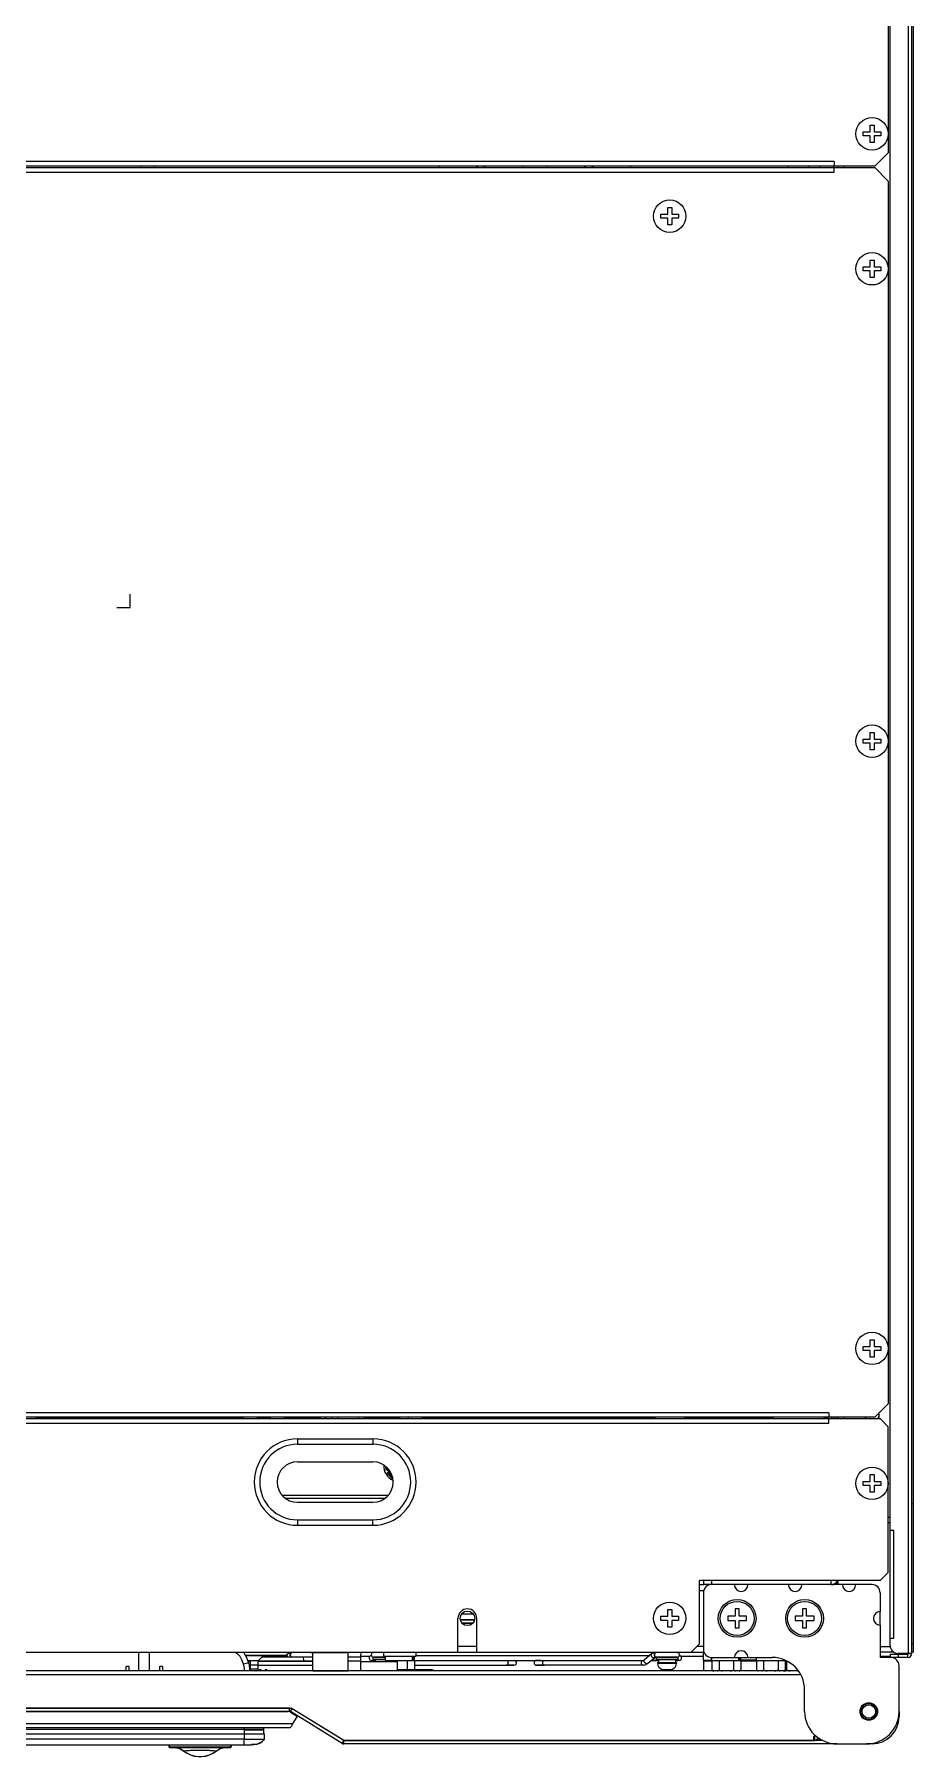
# Model space of a CAD drawing. Header units: millimetres. Extents: x -3 to 101, y -1 to 128.
# Drawn here: x 68 to 100.6, y -0.5 to 63.3 of the extents above; entities that cross this region are included whole.
import ezdxf

# ---------------------------------------------------------------- set-up
doc = ezdxf.new("R2010")
doc.units = ezdxf.units.MM

msp = doc.modelspace()

# ---------------------------------------------------------------- linework, layer by layer
for p, q in [((99.71, 3.65), (99.71, 88.15)), ((100.39, 3.35), (100.39, 88.45)), ((100.51, 3.34), (100.51, 88.46)), ((100.58, 3.4), (100.58, 88.4)), ((99.64, 87.2), (99.64, 58.95)), ((98.965, 59.975), (99.115, 59.975)), ((98.965, 59.725), (98.965, 59.975)), ((99.115, 59.975), (99.115, 59.725)), ((98.715, 59.725), (98.965, 59.725)), ((98.715, 59.575), (98.715, 59.725)), ((98.965, 59.575), (98.715, 59.575)), ((98.965, 59.325), (98.965, 59.575)), ((99.115, 59.725), (99.365, 59.725)), ((99.365, 59.575), (99.115, 59.575)), ((99.115, 59.575), (99.115, 59.325)), ((99.365, 59.725), (99.365, 59.575)), ((99.115, 59.325), (98.965, 59.325)), ((99.14, 58.45), (99.64, 58.95)), ((99.14, 58.45), (33.94, 58.45)), ((33.94, 58.4), (99.14, 58.4)), ((97.64, 58.62), (36.14, 58.62)), ((36.14, 58.23), (97.64, 58.23)), ((71.94, 58.45), (71.94, 58.4)), ((72.44, 58.45), (72.44, 58.4)), ((82.99, 58.45), (82.99, 58.4)), ((84.39, 58.4), (84.39, 58.45)), ((84.414, 58.4), (84.414, 58.45)), ((84.666, 58.45), (84.666, 58.4)), ((84.69, 58.45), (84.69, 58.4)), ((86.09, 58.45), (86.09, 58.4)), ((86.99, 58.45), (86.99, 58.4)), ((88.39, 58.4), (88.39, 58.45)), ((88.414, 58.4), (88.414, 58.45)), ((88.666, 58.45), (88.666, 58.4)), ((88.69, 58.45), (88.69, 58.4)), ((90.09, 58.45), (90.09, 58.4)), ((95.94, 58.4), (95.94, 58.45)), ((96.69, 58.45), (96.69, 58.4)), ((97.09, 58.45), (97.09, 58.4)), ((97.62, 58.4), (97.62, 58.45)), ((97.64, 58.62), (97.64, 58.45)), ((97.64, 58.23), (97.64, 58.4)), ((97.79, 58.4), (97.79, 58.45)), ((98.01, 58.4), (98.01, 58.45)), ((99.64, 57.9), (99.14, 58.4)), ((99.64, 57.9), (99.64, 12.6)), ((91.465, 56.925), (91.615, 56.925)), ((91.465, 56.675), (91.465, 56.925)), ((91.615, 56.925), (91.615, 56.675)), ((91.215, 56.675), (91.465, 56.675)), ((91.215, 56.525), (91.215, 56.675)), ((91.465, 56.525), (91.215, 56.525)), ((91.465, 56.275), (91.465, 56.525)), ((91.615, 56.275), (91.465, 56.275)), ((91.615, 56.675), (91.865, 56.675)), ((91.865, 56.525), (91.615, 56.525)), ((91.615, 56.525), (91.615, 56.275)), ((91.865, 56.675), (91.865, 56.525)), ((98.965, 54.975), (99.115, 54.975)), ((98.965, 54.725), (98.965, 54.975)), ((99.115, 54.975), (99.115, 54.725)), ((98.715, 54.725), (98.965, 54.725)), ((98.715, 54.575), (98.715, 54.725)), ((98.965, 54.575), (98.715, 54.575)), ((98.965, 54.325), (98.965, 54.575)), ((99.115, 54.325), (98.965, 54.325)), ((99.115, 54.725), (99.365, 54.725)), ((99.365, 54.575), (99.115, 54.575)), ((99.115, 54.575), (99.115, 54.325)), ((99.365, 54.725), (99.365, 54.575)), ((71.54, 42.1), (71.54, 42.6)), ((71.04, 42.1), (71.54, 42.1)), ((98.715, 37.225), (98.965, 37.225)), ((98.715, 37.075), (98.715, 37.225)), ((98.965, 37.075), (98.715, 37.075)), ((98.965, 37.475), (99.115, 37.475)), ((98.965, 37.225), (98.965, 37.475)), ((98.965, 36.825), (98.965, 37.075)), ((99.115, 37.475), (99.115, 37.225)), ((99.115, 37.225), (99.365, 37.225)), ((99.365, 37.075), (99.115, 37.075)), ((99.115, 37.075), (99.115, 36.825)), ((99.365, 37.225), (99.365, 37.075)), ((99.115, 36.825), (98.965, 36.825)), ((98.715, 14.725), (98.965, 14.725)), ((98.715, 14.575), (98.715, 14.725)), ((98.965, 14.975), (99.115, 14.975)), ((98.965, 14.725), (98.965, 14.975)), ((99.115, 14.975), (99.115, 14.725)), ((99.115, 14.725), (99.365, 14.725)), ((99.365, 14.725), (99.365, 14.575)), ((98.965, 14.575), (98.715, 14.575)), ((98.965, 14.325), (98.965, 14.575)), ((99.115, 14.325), (98.965, 14.325)), ((99.365, 14.575), (99.115, 14.575)), ((99.115, 14.575), (99.115, 14.325)), ((97.44, 12.27), (35.64, 12.27)), ((97.44, 12.27), (97.44, 12.1)), ((99.14, 12.1), (99.64, 12.6)), ((99.29, 12.137), (99.309, 12.135)), ((99.292, 12.149), (99.31, 12.15)), ((33.74, 12.05), (99.34, 12.05)), ((99.14, 12.1), (33.94, 12.1)), ((35.64, 11.88), (97.44, 11.88)), ((68.04, 12.1), (68.04, 12.05)), ((68.04, 12.08), (75.729, 12.08)), ((76.269, 12.08), (76.72, 12.08)), ((77.26, 12.08), (78.58, 12.08)), ((78.58, 12.1), (78.58, 12.05)), ((78.78, 12.1), (78.78, 12.05)), ((79.04, 12.05), (79.04, 12.1)), ((79.24, 12.05), (79.24, 12.1)), ((80.003, 12.1), (80.003, 12.05)), ((80.203, 12.1), (80.203, 12.05)), ((80.203, 12.08), (81.52, 12.08)), ((82.38, 12.08), (90.991, 12.08)), ((90.99, 12.1), (90.992, 12.05)), ((92.09, 12.1), (92.088, 12.05)), ((92.089, 12.08), (95.39, 12.08)), ((95.39, 12.05), (95.39, 12.1)), ((97.39, 12.08), (97.27, 12.08)), ((97.27, 12.08), (97.27, 12.05)), ((97.39, 12.08), (97.39, 12.05)), ((97.4, 12.1), (97.4, 12.05)), ((97.44, 11.88), (97.44, 12.05)), ((97.54, 12.1), (97.54, 12.05)), ((97.62, 12.1), (97.62, 12.05)), ((97.74, 12.1), (97.74, 12.05)), ((97.79, 12.05), (97.79, 12.1)), ((98.01, 12.05), (98.01, 12.1)), ((99.64, 11.75), (99.34, 12.05)), ((99.64, 6.35), (99.64, 11.75)), ((77.74, 11.3), (80.54, 11.3)), ((77.74, 11.3), (77.74, 11.1)), ((77.74, 11.1), (80.54, 11.1)), ((80.54, 11.3), (80.54, 11.1)), ((77.74, 10.45), (80.54, 10.45)), ((81.272, 9.836), (81.02, 10.273)), ((81.074, 10.18), (81.029, 10.135)), ((81.072, 10.036), (81.126, 10.09)), ((81.274, 9.836), (81.272, 9.836)), ((98.715, 9.725), (98.965, 9.725)), ((98.715, 9.575), (98.715, 9.725)), ((98.965, 9.575), (98.715, 9.575)), ((98.965, 9.975), (99.115, 9.975)), ((98.965, 9.725), (98.965, 9.975)), ((98.965, 9.325), (98.965, 9.575)), ((99.115, 9.975), (99.115, 9.725)), ((99.115, 9.725), (99.365, 9.725)), ((99.365, 9.575), (99.115, 9.575)), ((99.115, 9.575), (99.115, 9.325)), ((99.365, 9.725), (99.365, 9.575)), ((77.166, 9.22), (81.113, 9.22)), ((77.292, 9.1), (80.985, 9.1)), ((77.74, 8.95), (80.54, 8.95)), ((99.115, 9.325), (98.965, 9.325)), ((77.74, 8.3), (80.54, 8.3)), ((77.74, 8.3), (77.74, 8.1)), ((80.54, 8.1), (80.54, 8.3)), ((99.64, 8.4), (99.71, 8.4)), ((99.64, 8.4), (99.71, 8.4)), ((100.51, 8.9), (100.58, 8.9)), ((77.74, 8.1), (80.54, 8.1)), ((99.64, 8.2), (99.71, 8.2)), ((99.85, 7.9), (99.71, 7.9)), ((99.85, 3.9), (99.85, 7.9)), ((99.34, 6.05), (92.64, 6.05)), ((92.64, 3.7), (92.64, 6.05)), ((92.64, 5.9), (92.801, 5.9)), ((92.79, 6.05), (92.79, 5.9)), ((93.09, 5.9), (92.801, 5.9)), ((93.09, 6.05), (93.09, 5.9)), ((93.94, 5.9), (93.09, 5.9)), ((94.44, 5.9), (93.94, 5.9)), ((95.94, 5.9), (94.44, 5.9)), ((96.44, 5.9), (95.94, 5.9)), ((97.94, 5.9), (96.44, 5.9)), ((97.52, 5.9), (97.52, 6.05)), ((97.6, 5.9), (97.6, 5.913)), ((97.62, 5.9), (97.62, 5.922)), ((97.74, 5.9), (97.74, 6.014)), ((97.79, 5.9), (97.79, 6.05)), ((98.44, 5.9), (97.94, 5.9)), ((99.04, 5.9), (98.44, 5.9)), ((99.34, 6.05), (99.64, 6.35)), ((92.64, 5.68), (92.801, 5.68)), ((92.79, 5.6), (92.79, 3.5)), ((99.34, 5.6), (99.34, 4.9)), ((83.69, 3.4), (83.69, 4.65)), ((83.775, 4.6), (84.305, 4.6)), ((83.776, 4.598), (84.304, 4.598)), ((84.304, 4.596), (83.776, 4.596)), ((83.831, 4.82), (84.249, 4.82)), ((84.24, 4.47), (83.84, 4.47)), ((84.24, 4.47), (83.84, 4.47)), ((83.84, 4.47), (84.24, 4.47)), ((83.84, 4.47), (83.863, 4.47)), ((84.39, 3.4), (84.39, 4.65)), ((91.215, 4.725), (91.465, 4.725)), ((91.215, 4.575), (91.215, 4.725)), ((91.465, 4.575), (91.215, 4.575)), ((91.465, 4.975), (91.615, 4.975)), ((91.465, 4.725), (91.465, 4.975)), ((91.465, 4.325), (91.465, 4.575)), ((91.615, 4.975), (91.615, 4.725)), ((91.615, 4.725), (91.865, 4.725)), ((91.865, 4.575), (91.615, 4.575)), ((91.615, 4.575), (91.615, 4.325)), ((91.865, 4.725), (91.865, 4.575)), ((93.965, 4.725), (93.69, 4.725)), ((93.69, 4.725), (93.69, 4.575)), ((93.69, 4.575), (93.965, 4.575)), ((94.115, 5), (93.965, 5)), ((93.965, 5), (93.965, 4.725)), ((93.965, 4.575), (93.965, 4.3)), ((94.115, 4.725), (94.115, 5)), ((94.39, 4.725), (94.115, 4.725)), ((94.115, 4.575), (94.39, 4.575)), ((94.115, 4.3), (94.115, 4.575)), ((94.39, 4.575), (94.39, 4.725)), ((96.465, 4.725), (96.19, 4.725)), ((96.19, 4.725), (96.19, 4.575)), ((96.19, 4.575), (96.465, 4.575)), ((96.615, 5), (96.465, 5)), ((96.465, 5), (96.465, 4.725)), ((96.465, 4.575), (96.465, 4.3)), ((96.615, 4.725), (96.615, 5)), ((96.89, 4.725), (96.615, 4.725)), ((96.615, 4.575), (96.89, 4.575)), ((96.615, 4.3), (96.615, 4.575)), ((96.89, 4.575), (96.89, 4.725)), ((99.34, 4.4), (99.34, 4.9)), ((91.615, 4.325), (91.465, 4.325)), ((93.965, 4.3), (94.115, 4.3)), ((96.465, 4.3), (96.615, 4.3)), ((99.34, 4.4), (99.34, 3.2)), ((99.85, 3.9), (99.71, 3.9)), ((33.74, 3.4), (83.69, 3.4)), ((71.861, 2.7), (71.861, 3.4)), ((72.261, 2.7), (72.261, 3.4)), ((75.731, 3.4), (75.754, 3.376)), ((75.754, 3.376), (75.856, 3.203)), ((75.816, 3.27), (77.298, 3.27)), ((77.298, 3.27), (75.816, 3.27)), ((75.856, 3.203), (75.924, 3.008)), ((76.253, 3.27), (76.29, 3.27)), ((76.281, 3.077), (76.431, 3.227)), ((76.99, 3.27), (76.307, 3.27)), ((76.431, 3.227), (78.315, 3.227)), ((77.37, 3.329), (77.246, 3.227)), ((77.47, 3.3), (77.475, 3.334)), ((77.475, 3.265), (77.47, 3.3)), ((78.315, 3.39), (77.533, 3.39)), ((77.613, 3.39), (77.566, 3.39)), ((77.74, 3.4), (77.74, 3.39)), ((77.74, 3.39), (77.74, 3.4)), ((77.981, 3.077), (77.966, 3.227)), ((78.14, 3.4), (78.14, 3.39)), ((78.14, 3.39), (78.14, 3.4)), ((78.223, 3.39), (78.315, 3.39)), ((78.312, 3.39), (78.315, 3.39)), ((78.315, 3.39), (79.615, 3.39)), ((78.315, 2.71), (78.315, 3.39)), ((79.615, 2.71), (79.615, 3.39)), ((79.615, 3.227), (80.081, 3.227)), ((80.081, 3.227), (80.081, 2.7)), ((80.09, 3.4), (80.082, 3.227)), ((80.083, 3.25), (80.434, 3.25)), ((80.54, 3.2), (81.002, 3.2)), ((80.54, 3.2), (80.54, 3.12)), ((80.564, 3.21), (80.74, 3.21)), ((80.94, 3.39), (80.565, 3.39)), ((81.002, 3.21), (80.565, 3.21)), ((80.74, 3.4), (80.74, 3.39)), ((80.74, 3.39), (80.74, 3.4)), ((80.74, 3.21), (80.74, 3.2)), ((80.74, 3.2), (80.74, 3.21)), ((80.94, 3.255), (80.94, 3.4)), ((80.94, 3.255), (82.14, 3.255)), ((81.002, 3.09), (81.002, 3.255)), ((82.008, 3.09), (82.008, 3.255)), ((82.051, 3.09), (82.051, 3.255)), ((82.077, 3.09), (82.077, 3.255)), ((82.14, 3.255), (82.14, 3.4)), ((82.14, 3.27), (90.798, 3.27)), ((83.69, 3.62), (84.39, 3.62)), ((83.69, 3.4), (84.39, 3.4)), ((84.39, 3.4), (92.34, 3.4)), ((90.87, 3.33), (90.601, 3.11)), ((90.984, 3.19), (90.715, 2.971)), ((90.97, 3.3), (90.975, 3.335)), ((90.975, 3.266), (90.97, 3.3)), ((91.063, 3.39), (91.033, 3.39)), ((91.077, 3.21), (91.033, 3.21)), ((91.04, 3.2), (91.84, 3.2)), ((91.04, 3.2), (91.04, 3.12)), ((91.799, 3.39), (91.065, 3.39)), ((91.107, 3.21), (91.065, 3.21)), ((91.065, 3.21), (91.104, 3.21)), ((91.64, 3.21), (91.107, 3.21)), ((91.24, 3.4), (91.24, 3.39)), ((91.24, 3.39), (91.24, 3.4)), ((91.24, 3.21), (91.24, 3.2)), ((91.24, 3.2), (91.24, 3.21)), ((91.64, 3.4), (91.64, 3.39)), ((91.64, 3.39), (91.64, 3.4)), ((91.64, 3.21), (91.816, 3.21)), ((91.817, 3.21), (91.64, 3.21)), ((91.64, 3.21), (91.64, 3.2)), ((91.64, 3.2), (91.64, 3.21)), ((91.817, 3.39), (91.799, 3.39)), ((91.808, 3.39), (91.816, 3.39)), ((91.84, 3.2), (91.84, 3.12)), ((91.946, 3.25), (92.79, 3.25)), ((92.34, 3.4), (92.64, 3.7)), ((92.34, 3.4), (92.809, 3.4)), ((92.56, 3.62), (92.79, 3.62)), ((92.79, 3.1), (92.79, 3.4)), ((93.09, 3.2), (93.94, 3.2)), ((93.09, 3.1), (93.09, 3.2)), ((93.102, 3.09), (93.102, 3.2)), ((93.94, 3.2), (94.44, 3.2)), ((94.108, 3.09), (94.108, 3.2)), ((94.151, 3.09), (94.151, 3.2)), ((94.177, 3.09), (94.177, 3.2)), ((94.44, 3.2), (95.34, 3.2)), ((94.752, 3.09), (94.752, 3.2)), ((99.715, 3.6), (99.34, 3.6)), ((99.845, 3.4), (99.34, 3.4)), ((99.34, 3.25), (99.71, 3.25)), ((99.74, 3.2), (99.34, 3.2)), ((99.71, 3.32), (100.37, 3.32)), ((99.71, 3.32), (99.71, 3.2)), ((100.37, 3.2), (99.75, 3.2)), ((99.99, 3.351), (99.99, 3.32)), ((100.51, 3.35), (100.01, 3.35)), ((100.01, 3.32), (100.01, 3.2)), ((100.29, 3.35), (100.29, 3.32)), ((100.37, 3.2), (100.37, 3.32)), ((100.39, 3.34), (100.39, 3.35)), ((100.51, 3.34), (100.39, 3.34)), ((100.58, 3.7), (100.51, 3.7)), ((100.58, 3.4), (100.51, 3.4)), ((96.31, 2.7), (33.01, 2.7)), ((96.395, 2.56), (33.01, 2.56)), ((71.486, 2.87), (71.386, 2.87)), ((71.386, 2.7), (71.386, 2.87)), ((71.486, 2.87), (71.486, 2.7)), ((72.736, 2.87), (72.636, 2.87)), ((72.636, 2.7), (72.636, 2.87)), ((72.736, 2.87), (72.736, 2.7)), ((75.895, 3.09), (76.293, 3.09)), ((75.908, 3.065), (76.001, 3.065)), ((76.001, 2.7), (76.001, 3.065)), ((76.281, 2.91), (76.001, 2.91)), ((76.001, 2.777), (76.281, 2.777)), ((76.195, 2.7), (76.194, 2.7)), ((76.195, 2.7), (76.216, 2.708)), ((76.215, 2.708), (76.236, 2.715)), ((76.236, 2.715), (76.257, 2.721)), ((76.256, 2.721), (76.276, 2.726)), ((76.275, 2.726), (76.293, 2.73)), ((76.281, 3.077), (78.315, 3.077)), ((76.281, 2.727), (76.281, 3.077)), ((78.315, 3.052), (76.281, 3.052)), ((78.315, 2.902), (76.281, 2.902)), ((76.293, 2.73), (76.309, 2.733)), ((76.309, 2.733), (76.325, 2.736)), ((76.34, 2.738), (76.324, 2.736)), ((76.349, 2.74), (76.34, 2.738)), ((76.39, 2.738), (76.389, 2.739)), ((76.39, 2.7), (76.39, 2.738)), ((76.541, 2.74), (76.54, 2.738)), ((76.54, 2.738), (76.54, 2.7)), ((76.59, 2.738), (76.606, 2.736)), ((76.605, 2.736), (76.621, 2.733)), ((76.621, 2.733), (76.637, 2.73)), ((76.637, 2.73), (76.655, 2.726)), ((76.654, 2.726), (76.674, 2.721)), ((76.673, 2.721), (76.694, 2.715)), ((76.694, 2.715), (76.715, 2.708)), ((76.735, 2.7), (76.714, 2.708)), ((76.736, 2.7), (76.735, 2.7)), ((77.981, 3.077), (77.981, 3.052)), ((78.315, 2.71), (79.615, 2.71)), ((79.615, 3.077), (80.081, 3.077)), ((80.081, 3.052), (81.431, 3.052)), ((80.49, 3.09), (80.625, 3.09)), ((80.625, 3.09), (80.539, 3.09)), ((80.54, 3.12), (81.002, 3.12)), ((80.625, 3.12), (80.625, 3.052)), ((81.002, 3.09), (82.077, 3.09)), ((81.004, 3.09), (81.004, 3.052)), ((81.272, 3.09), (81.272, 3.052)), ((81.431, 3.052), (81.431, 2.7)), ((81.431, 2.752), (82.631, 2.752)), ((81.808, 3.09), (81.808, 2.752)), ((82.075, 3.09), (82.075, 2.752)), ((82.075, 2.91), (85.772, 2.91)), ((82.077, 3.09), (90.552, 3.09)), ((85.776, 2.91), (85.483, 2.91)), ((85.612, 3.09), (86.768, 3.09)), ((85.612, 3.09), (85.772, 3.09)), ((86.768, 3.09), (86.604, 3.09)), ((90.552, 2.91), (86.604, 2.91)), ((86.604, 2.91), (86.897, 2.91)), ((90.609, 2.917), (90.552, 2.91)), ((90.609, 2.917), (90.663, 2.937)), ((90.715, 2.971), (90.664, 2.937)), ((90.715, 2.971), (90.712, 2.968)), ((91.125, 3.09), (90.862, 3.09)), ((91.125, 3.09), (90.862, 3.09)), ((90.862, 3.09), (91.125, 3.09)), ((90.862, 3.09), (91.125, 3.09)), ((91.04, 3.12), (91.84, 3.12)), ((91.09, 3.01), (91.79, 3.01)), ((91.09, 3.01), (91.09, 2.99)), ((91.09, 2.99), (91.79, 2.99)), ((91.125, 3.12), (91.125, 3.01)), ((91.265, 2.761), (91.271, 2.759)), ((91.265, 2.759), (91.265, 2.761)), ((91.271, 2.759), (91.396, 2.759)), ((91.396, 2.761), (91.425, 2.759)), ((91.396, 2.738), (91.396, 2.761)), ((91.425, 2.759), (91.44, 2.759)), ((91.44, 2.759), (91.455, 2.759)), ((91.455, 2.759), (91.484, 2.761)), ((91.484, 2.761), (91.484, 2.738)), ((91.484, 2.759), (91.609, 2.759)), ((91.609, 2.759), (91.615, 2.761)), ((91.615, 2.761), (91.615, 2.759)), ((91.755, 3.12), (91.755, 3.01)), ((91.89, 3.09), (91.755, 3.09)), ((91.755, 3.09), (91.841, 3.09)), ((91.79, 3.01), (91.79, 2.99)), ((92.79, 3.1), (93.102, 3.1)), ((92.79, 3.1), (92.79, 2.7)), ((92.79, 3.08), (93.104, 3.08)), ((93.102, 3.09), (94.177, 3.09)), ((93.104, 3.09), (93.104, 2.742)), ((93.104, 2.742), (93.117, 2.727)), ((93.372, 3.09), (93.372, 2.742)), ((93.908, 3.09), (93.908, 2.742)), ((94.175, 3.09), (94.175, 2.742)), ((94.175, 3.08), (94.754, 3.08)), ((94.752, 3.1), (94.177, 3.1)), ((94.752, 3.09), (95.827, 3.09)), ((94.754, 3.09), (94.754, 2.742)), ((94.754, 2.742), (94.767, 2.727)), ((95.022, 3.09), (95.022, 2.742)), ((95.558, 3.09), (95.558, 2.742)), ((95.825, 3.09), (95.825, 2.742)), ((95.827, 3.09), (95.827, 3.094)), ((95.827, 3.09), (95.834, 3.09)), ((95.872, 3.07), (95.872, 2.742)), ((100.04, 1.2), (100.04, 2.9)), ((96.54, 1.2), (96.54, 2)), ((55.428, 1.32), (77.502, 1.32)), ((77.451, 1.32), (55.479, 1.32)), ((77.451, 1.2), (77.451, 1.32)), ((77.477, 1.193), (77.54, 1.295)), ((79.457, 0.12), (77.54, 1.295)), ((77.544, 1.308), (79.483, 0.12)), ((77.551, 0.74), (55.379, 0.74)), ((77.451, 1.2), (55.479, 1.2)), ((55.529, 1.2), (77.401, 1.2)), ((79.394, 0.018), (77.477, 1.193)), ((77.479, 1.178), (77.726, 1.026)), ((77.529, 0.686), (77.518, 0.661)), ((77.726, 1.026), (77.551, 0.74)), ((100.04, 1), (100.02, 1)), ((100.04, 1.2), (100.04, 1)), ((77.465, 0.6), (55.465, 0.6)), ((56.405, 0.37), (76.525, 0.37)), ((56.436, 0.55), (76.496, 0.55)), ((75.769, 0.172), (56.715, 0.171)), ((75.769, 0.37), (75.769, 0.172)), ((75.77, 0.6), (75.77, 0.37)), ((75.77, 0.52), (76.496, 0.52)), ((76.235, -0.012), (76.34, 0.026)), ((76.34, 0.026), (76.432, 0.088)), ((76.489, 0.141), (76.457, 0.108)), ((76.489, 0.14), (76.515, 0.172)), ((76.496, 0.37), (76.496, 0.55)), ((76.515, 0.172), (76.525, 0.37)), ((79.394, 0.018), (79.457, 0.12)), ((97.227, 0.12), (79.457, 0.12)), ((79.457, 0), (79.457, 0.12)), ((79.483, 0.12), (96.84, 0.12)), ((96.87, 0.27), (96.87, 0.12)), ((96.92, 0.2), (96.92, 0.32)), ((97.07, 0.205), (97.07, 0.12)), ((99.04, 0), (99.04, 0.02)), ((56.915, -0.03), (76.032, -0.03)), ((72.978, -0.03), (72.978, -0.113)), ((72.979, -0.113), (72.978, -0.113)), ((72.979, -0.113), (72.979, -0.03)), ((72.98, -0.113), (72.979, -0.108)), ((72.999, -0.133), (72.999, -0.03)), ((75.259, -0.125), (72.999, -0.125)), ((72.999, -0.133), (75.259, -0.133)), ((73.177, -0.134), (73.166, -0.133)), ((73.326, -0.159), (73.289, -0.149)), ((73.326, -0.159), (73.326, -0.159)), ((73.526, -0.272), (73.527, -0.271)), ((73.575, -0.266), (73.527, -0.271)), ((74.73, -0.271), (74.677, -0.265)), ((74.731, -0.272), (74.73, -0.271)), ((74.931, -0.16), (74.931, -0.159)), ((75.259, -0.03), (75.259, -0.133)), ((75.279, -0.108), (75.278, -0.113)), ((75.279, -0.03), (75.279, -0.113)), ((76.015, -0.03), (76.125, -0.027)), ((76.125, -0.027), (76.235, -0.012)), ((97.74, 0), (79.457, 0)), ((97.74, 0), (98.84, 0)), ((99.04, 0), (98.84, 0))]:
    msp.add_line(p, q)
for points in [[(99.3, 12.219), (99.297, 12.173), (99.282, 12.108), (99.26, 12.052), (99.258, 12.05)], [(98.822, 12.05), (98.816, 12.062), (98.802, 12.1)], [(75.448, 3.4), (75.498, 3.362), (75.603, 3.243), (75.681, 3.107), (75.731, 2.96)], [(77.364, 3.26), (77.356, 3.29), (77.36, 3.315), (77.37, 3.329)], [(77.383, 3.227), (77.381, 3.23), (77.364, 3.26)], [(77.37, 3.33), (77.422, 3.363), (77.477, 3.383), (77.533, 3.39)], [(77.475, 3.334), (77.488, 3.364), (77.509, 3.383), (77.533, 3.39)], [(77.498, 3.227), (77.488, 3.236), (77.475, 3.265)], [(90.864, 3.26), (90.856, 3.29), (90.86, 3.315), (90.87, 3.33)], [(90.984, 3.19), (90.981, 3.188), (90.959, 3.182), (90.932, 3.188), (90.905, 3.205), (90.881, 3.23), (90.864, 3.26)], [(91.033, 3.39), (90.977, 3.383), (90.922, 3.363), (90.87, 3.33)], [(90.975, 3.335), (90.988, 3.364), (91.009, 3.383), (91.033, 3.39)], [(91.033, 3.21), (91.009, 3.217), (90.988, 3.236), (90.975, 3.266)], [(91.033, 3.21), (91.017, 3.208), (91.001, 3.201), (90.984, 3.19)], [(75.731, 2.96), (75.79, 2.975), (75.842, 2.988), (75.885, 2.999), (75.913, 3.005), (75.925, 3.007)], [(75.731, 2.96), (75.759, 2.801), (75.767, 2.7)], [(75.924, 3.008), (75.936, 2.961), (75.945, 2.916), (75.952, 2.875), (75.957, 2.836), (75.961, 2.8), (75.964, 2.767), (75.967, 2.736), (75.968, 2.708), (75.969, 2.7)], [(76.389, 2.739), (76.387, 2.74), (76.384, 2.741), (76.379, 2.741), (76.374, 2.741), (76.369, 2.741), (76.362, 2.741), (76.355, 2.74), (76.349, 2.74)], [(76.59, 2.738), (76.58, 2.74), (76.57, 2.741), (76.562, 2.741), (76.554, 2.741), (76.548, 2.741), (76.544, 2.741), (76.541, 2.74)], [(85.483, 3.09), (85.507, 3.083), (85.528, 3.064), (85.542, 3.034), (85.547, 3)], [(85.547, 3), (85.542, 2.966), (85.528, 2.936), (85.507, 2.917), (85.483, 2.91)], [(86.833, 3), (86.838, 3.034), (86.852, 3.064), (86.873, 3.083), (86.897, 3.09)], [(86.897, 2.91), (86.873, 2.917), (86.852, 2.936), (86.838, 2.966), (86.833, 3)], [(90.489, 3), (90.494, 3.035), (90.507, 3.064), (90.528, 3.083), (90.552, 3.09)], [(90.552, 2.91), (90.528, 2.917), (90.507, 2.936), (90.494, 2.966), (90.489, 3)], [(90.601, 3.11), (90.585, 3.099), (90.568, 3.092), (90.552, 3.09)], [(90.595, 3.04), (90.587, 3.07), (90.591, 3.095), (90.601, 3.11)], [(90.712, 2.968), (90.69, 2.962), (90.663, 2.968), (90.636, 2.985), (90.612, 3.01), (90.595, 3.04)], [(93.117, 2.727), (93.131, 2.716), (93.146, 2.708), (93.161, 2.702), (93.17, 2.7)], [(93.307, 2.7), (93.316, 2.702), (93.331, 2.708), (93.345, 2.716), (93.36, 2.728), (93.372, 2.742)], [(93.372, 2.742), (93.397, 2.728), (93.425, 2.716), (93.454, 2.708), (93.484, 2.703), (93.503, 2.7)], [(93.777, 2.7), (93.796, 2.702), (93.825, 2.708), (93.855, 2.716), (93.883, 2.728), (93.908, 2.742)], [(93.908, 2.742), (93.92, 2.728), (93.934, 2.716), (93.949, 2.708), (93.963, 2.703), (93.973, 2.7)], [(94.11, 2.7), (94.119, 2.702), (94.134, 2.708), (94.149, 2.716)], [(94.149, 2.716), (94.163, 2.727), (94.175, 2.742)], [(94.767, 2.727), (94.781, 2.716), (94.796, 2.708), (94.811, 2.702), (94.82, 2.7)], [(94.957, 2.7), (94.966, 2.702), (94.981, 2.708), (94.995, 2.716), (95.01, 2.728), (95.022, 2.742)], [(95.022, 2.742), (95.047, 2.728), (95.075, 2.716), (95.104, 2.708), (95.134, 2.703), (95.153, 2.7)], [(95.427, 2.7), (95.446, 2.702), (95.475, 2.708), (95.505, 2.716), (95.533, 2.728), (95.558, 2.742)], [(95.558, 2.742), (95.57, 2.728), (95.584, 2.716), (95.599, 2.708), (95.613, 2.703), (95.623, 2.7)], [(95.76, 2.7), (95.769, 2.702), (95.784, 2.708), (95.799, 2.716)], [(95.799, 2.716), (95.813, 2.727), (95.825, 2.742)], [(95.807, 2.7), (95.816, 2.702), (95.831, 2.708), (95.845, 2.716), (95.86, 2.728), (95.872, 2.742)], [(95.872, 2.742), (95.897, 2.728), (95.925, 2.716), (95.954, 2.708), (95.984, 2.703), (96.003, 2.7)], [(96.277, 2.7), (96.296, 2.702), (96.307, 2.705)], [(77.518, 0.661), (77.508, 0.641), (77.497, 0.624), (77.486, 0.611), (77.476, 0.603), (77.465, 0.6)], [(77.551, 0.74), (77.54, 0.713), (77.529, 0.686)], [(75.768, -0.03), (75.768, -0.026), (75.768, -0.004), (75.769, 0.172)], [(75.769, 0.172), (76.253, 0.171), (76.37, 0.171), (76.495, 0.17)], [(76.457, 0.108), (76.417, 0.076), (76.307, 0.014), (76.241, -0.008)], [(76.241, -0.008), (76.27, 0), (76.305, 0.013), (76.342, 0.03), (76.381, 0.051), (76.419, 0.078)], [(76.495, 0.17), (76.512, 0.171), (76.515, 0.172)], [(72.999, -0.125), (72.992, -0.124), (72.987, -0.122), (72.982, -0.118), (72.98, -0.113)], [(73.131, -0.133), (73.17, -0.134), (73.219, -0.137), (73.274, -0.146), (73.326, -0.159)], [(73.228, -0.138), (73.202, -0.136), (73.177, -0.134)], [(73.289, -0.149), (73.256, -0.143), (73.228, -0.138)], [(73.326, -0.159), (73.389, -0.185), (73.459, -0.225), (73.526, -0.272)], [(73.527, -0.271), (73.499, -0.251), (73.467, -0.229), (73.432, -0.207), (73.396, -0.188), (73.361, -0.172), (73.326, -0.159)], [(73.526, -0.272), (73.646, -0.349), (73.778, -0.409), (73.916, -0.45), (74.057, -0.47), (74.2, -0.47), (74.341, -0.45), (74.479, -0.409), (74.611, -0.349), (74.731, -0.272)], [(73.527, -0.271), (73.65, -0.35), (73.781, -0.409), (73.917, -0.449), (74.057, -0.469), (74.199, -0.469), (74.34, -0.449), (74.476, -0.409), (74.607, -0.35), (74.73, -0.271)], [(74.4, -0.248), (74.32, -0.246), (74.241, -0.244), (74.161, -0.244), (74.081, -0.244), (74.001, -0.245), (73.923, -0.246), (73.847, -0.248), (73.773, -0.252), (73.702, -0.256), (73.636, -0.26), (73.575, -0.266)], [(73.852, -0.248), (73.811, -0.25), (73.771, -0.251), (73.731, -0.253), (73.691, -0.256), (73.652, -0.259), (73.613, -0.262), (73.575, -0.266)], [(74.358, -0.247), (74.317, -0.246), (74.275, -0.245), (74.233, -0.245), (74.19, -0.244), (74.147, -0.244), (74.104, -0.244), (74.062, -0.244), (74.019, -0.245), (73.977, -0.245), (73.935, -0.246), (73.893, -0.247)], [(74.677, -0.265), (74.613, -0.26), (74.545, -0.255), (74.472, -0.251), (74.397, -0.248)], [(74.677, -0.265), (74.639, -0.262), (74.601, -0.258), (74.561, -0.256), (74.521, -0.253), (74.481, -0.251), (74.44, -0.249), (74.4, -0.248)], [(74.73, -0.271), (74.76, -0.249), (74.79, -0.228), (74.822, -0.208), (74.856, -0.189), (74.893, -0.173), (74.931, -0.159)], [(74.731, -0.272), (74.798, -0.224), (74.868, -0.184), (74.931, -0.16)], [(74.931, -0.16), (74.983, -0.146), (75.038, -0.137), (75.088, -0.133), (75.126, -0.133)], [(75, -0.143), (74.967, -0.149), (74.931, -0.159)], [(75.055, -0.136), (75.029, -0.138), (75, -0.143)], [(75.092, -0.133), (75.08, -0.134), (75.055, -0.136)], [(75.278, -0.113), (75.275, -0.118), (75.27, -0.122), (75.265, -0.124), (75.259, -0.125)], [(76.241, -0.008), (76.173, -0.022), (76.032, -0.029)]]:
    msp.add_lwpolyline(points)
for centre, radius in [((99.04, 59.65), 0.6), ((91.54, 56.6), 0.6), ((99.04, 54.65), 0.6), ((99.04, 37.15), 0.6), ((99.04, 14.65), 0.6), ((99.04, 9.65), 0.6), ((91.54, 4.65), 0.6), ((94.04, 4.65), 0.7), ((94.04, 4.65), 0.63), ((96.54, 4.65), 0.7), ((96.54, 4.65), 0.63), ((84.04, 4.65), 0.27), ((98.92, 1.2), 0.325), ((98.92, 1.2), 0.3), ((98.92, 1.2), 0.25)]:
    msp.add_circle(centre, radius)
for centre, radius, start, end in [((99.04, 12.15), 0.25, 336.35841, 356.90931), ((99.04, 12.15), 0.27, 338.21025, 21.81334), ((75.769, 12.05), 0.05, 90, 180), ((76.229, 12.05), 0.05, 0, 90), ((76.76, 12.05), 0.05, 90, 180), ((77.22, 12.05), 0.05, 0, 90), ((81.56, 12.05), 0.05, 90, 180), ((81.88, 12.05), 0.05, 90, 180), ((82.34, 12.05), 0.05, 0, 90), ((97.25, 12.08), 0.02, 0, 90), ((97.25, 12.08), 0.14, 0, 8.25586), ((99.04, 12.15), 0.27, 190.68241, 201.78975), ((99.04, 12.15), 0.25, 191.54508, 203.64159), ((77.74, 9.7), 1.6, 90, 270), ((77.74, 9.7), 1.4, 90, 270), ((80.54, 9.7), 1.6, 270, 90), ((80.54, 9.7), 1.4, 270, 90), ((77.74, 9.7), 0.75, 90, 270), ((80.54, 9.7), 0.75, 270, 90), ((81.54, 10.3), 0.6, 176.87339, 245.0001), ((81.54, 10.3), 0.537, 181.4596, 197.90068), ((81.54, 10.3), 0.537, 209.36621, 240.39043), ((81.54, 10.3), 0.436, 198.11395, 223.355), ((93.09, 5.6), 0.3, 90, 180), ((94.19, 5.9), 0.25, 180, 0), ((96.19, 5.9), 0.25, 180, 0), ((97.52, 6.17), 0.27, 270, 333.2576), ((98.19, 5.9), 0.25, 180, 0), ((99.04, 5.6), 0.3, 0, 90), ((84.04, 4.65), 0.35, 0, 180), ((99.34, 4.65), 0.25, 90, 270), ((77.563, 3.3), 0.09, 89.99951, 234.49705), ((78.325, 3.39), 0.01, 90, 180), ((79.605, 3.39), 0.01, 0, 90), ((80.49, 3.18), 0.09, 97.07885, 270.00048), ((80.563, 3.3), 0.09, 90.00048, 270.00048), ((91.063, 3.3), 0.09, 90.00048, 270.00048), ((91.817, 3.3), 0.09, 270.00048, 90.00048), ((91.89, 3.18), 0.09, 270.00048, 82.92831), ((93.09, 3.5), 0.3, 180, 270), ((94.19, 3.2), 0.25, 0, 180), ((95.34, 2), 1.2, 0, 90), ((100.01, 3.65), 0.3, 180, 270), ((99.74, 2.9), 0.3, 0, 90), ((100.37, 3.34), 0.14, 270, 0), ((100.37, 3.34), 0.02, 270, 0), ((78.325, 2.71), 0.01, 180, 270), ((79.605, 2.71), 0.01, 270, 0), ((82.631, 2.352), 0.4, 60.81851, 119.18149), ((85.776, 3), 0.09, 270.00048, 90.00048), ((86.604, 3), 0.09, 90.00048, 270.00048), ((91.33, 2.99), 0.24, 180, 254.28614), ((91.33, 2.99), 0.24, 180, 254.28614), ((91.44, 3.385), 0.649, 254.91196, 266.13185), ((91.44, 3.385), 0.649, 273.86815, 285.08804), ((91.55, 2.99), 0.24, 285.71386, 0), ((91.55, 2.99), 0.24, 285.71386, 0), ((93.204, 2.812), 0.122, 214.94801, 247.56165), ((94.075, 2.812), 0.122, 292.43835, 325.05199), ((94.854, 2.812), 0.122, 214.94801, 247.56165), ((95.725, 2.812), 0.122, 292.43835, 325.05199), ((77.451, 1.15), 0.17, 58.5, 90), ((77.502, 1.24), 0.08, 58.5, 90), ((77.401, 1.05), 0.15, 58.5, 90), ((77.451, 1.15), 0.05, 58.5, 90), ((97.74, 1.2), 1.2, 180, 270), ((98.84, 1.2), 1.2, 270, 0), ((99.04, 1), 1, 270, 0), ((76.446, 0.55), 0.05, 0, 90), ((79.457, 0.12), 0.12, 238.5, 270), ((96.84, 0.2), 0.08, 270, 0), ((96.87, 0.32), 0.05, 270, 0), ((96.87, 0.32), 0.2, 270, 331.72851), ((72.998, -0.113), 0.02, 180, 270), ((72.999, -0.113), 0.02, 180, 270), ((75.259, -0.113), 0.02, 270, 0)]:
    msp.add_arc(centre, radius, start, end)

doc.saveas('drawing.dxf')
